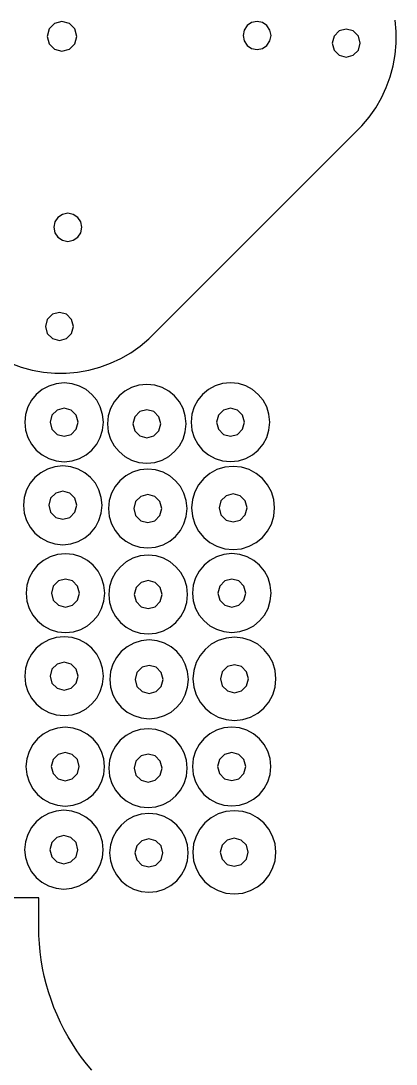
# Model space of a CAD drawing. Extents: x -1 to 514, y 19 to 842.
# Drawn here: x 471.6 to 514.5, y 583.1 to 702.2 of the extents above; entities that cross this region are included whole.
import ezdxf

# ---------------------------------------------------------------- set-up
doc = ezdxf.new("R2010")
doc.units = 0

msp = doc.modelspace()

# ---------------------------------------------------------------- linework, layer by layer
at = {"layer": 'Layer 1'}
for p, q in [((475.436823, 701.907369), (474.81458, 701.285126)), ((476.286823, 702.135126), (475.436823, 701.907369)), ((477.136822, 701.907369), (476.286823, 702.135126)), ((477.759065, 701.285126), (477.136822, 701.907369)), ((497.955899, 702.010923), (497.447526, 701.668494)), ((498.578245, 702.136472), (497.955899, 702.010923)), ((499.20059, 702.010923), (498.578245, 702.136472)), ((499.708963, 701.668494), (499.20059, 702.010923)), ((514.47863, 700.981967), (514.364859, 702.283716)), ((474.81458, 701.285126), (474.586824, 700.435127)), ((477.986821, 700.435127), (477.759065, 701.285126)), ((497.104513, 701.160515), (496.978248, 700.538314)), ((497.447526, 701.668494), (497.104513, 701.160515)), ((500.051976, 701.160515), (499.708963, 701.668494)), ((500.178241, 700.538314), (500.051976, 701.160515)), ((507.978395, 701.062657), (507.392755, 700.477017)), ((508.778394, 701.277016), (507.978395, 701.062657)), ((509.578393, 701.062657), (508.778394, 701.277016)), ((510.164033, 700.477017), (509.578393, 701.062657)), ((514.47863, 699.677573), (514.47863, 700.981967)), ((474.586824, 700.435127), (474.81458, 699.585128)), ((474.81458, 699.585128), (475.436823, 698.962885)), ((477.136822, 698.962885), (477.759065, 699.585128)), ((477.759065, 699.585128), (477.986821, 700.435127)), ((477.986821, 700.435127), (477.986821, 700.435127)), ((496.978248, 700.538314), (497.104513, 699.916114)), ((497.104513, 699.916114), (497.447526, 699.408135)), ((499.708963, 699.408135), (500.051976, 699.916114)), ((500.051976, 699.916114), (500.178241, 700.538314)), ((500.178241, 700.538314), (500.178241, 700.538314)), ((507.392755, 700.477017), (507.178396, 699.677017)), ((507.178396, 699.677017), (507.392755, 698.877018)), ((510.378392, 699.677017), (510.164033, 700.477017)), ((510.164033, 698.877018), (510.378392, 699.677017)), ((510.378392, 699.677017), (510.378392, 699.677017)), ((514.364859, 698.375825), (514.47863, 699.677573)), ((475.436823, 698.962885), (476.286823, 698.735128)), ((476.286823, 698.735128), (477.136822, 698.962885)), ((497.447526, 699.408135), (497.955899, 699.065706)), ((497.955899, 699.065706), (498.578245, 698.940157)), ((498.578245, 698.940157), (499.20059, 699.065706)), ((499.20059, 699.065706), (499.708963, 699.408135)), ((507.392755, 698.877018), (507.978395, 698.291378)), ((507.978395, 698.291378), (508.778394, 698.077019)), ((508.778394, 698.077019), (509.578393, 698.291378)), ((509.578393, 698.291378), (510.164033, 698.877018)), ((514.138376, 697.089951), (514.364859, 698.375825)), ((513.800504, 695.830536), (514.138376, 697.089951)), ((513.353887, 694.602871), (513.800504, 695.830536)), ((512.802232, 693.420185), (513.353887, 694.602871)), ((512.149506, 692.290416), (512.802232, 693.420185)), ((510.561479, 690.221377), (511.400736, 691.218855)), ((511.400736, 691.218855), (512.149506, 692.290416)), ((486.229632, 665.887678), (510.561479, 690.221377)), ((475.486195, 679.251173), (475.360459, 678.628381)), ((475.829088, 679.759751), (475.486195, 679.251173)), ((476.337666, 680.102644), (475.829088, 679.759751)), ((476.960457, 680.228379), (476.337666, 680.102644)), ((477.583249, 680.102644), (476.960457, 680.228379)), ((478.091827, 679.759751), (477.583249, 680.102644)), ((478.43472, 679.251173), (478.091827, 679.759751)), ((478.560456, 678.628381), (478.43472, 679.251173)), ((475.360459, 678.628381), (475.486195, 678.00559)), ((478.43472, 678.00559), (478.560456, 678.628381)), ((478.560456, 678.628381), (478.560456, 678.628381)), ((475.486195, 678.00559), (475.829088, 677.497012)), ((475.829088, 677.497012), (476.337666, 677.154119)), ((476.337666, 677.154119), (476.960457, 677.028384)), ((476.960457, 677.028384), (477.583249, 677.154119)), ((477.583249, 677.154119), (478.091827, 677.497012)), ((478.091827, 677.497012), (478.43472, 678.00559)), ((475.199178, 668.695583), (474.613538, 668.109943)), ((475.999177, 668.909942), (475.199178, 668.695583)), ((476.799176, 668.695583), (475.999177, 668.909942)), ((477.384816, 668.109943), (476.799176, 668.695583)), ((474.613538, 668.109943), (474.399179, 667.309944)), ((474.399179, 667.309944), (474.613538, 666.509945)), ((477.599175, 667.309944), (477.384816, 668.109943)), ((477.384816, 666.509945), (477.599175, 667.309944)), ((477.599175, 667.309944), (477.599175, 667.309944)), ((474.613538, 666.509945), (475.199178, 665.924305)), ((476.799176, 665.924305), (477.384816, 666.509945)), ((475.199178, 665.924305), (475.999177, 665.709946)), ((475.999177, 665.709946), (476.799176, 665.924305)), ((484.160064, 664.30018), (485.229508, 665.04895)), ((485.229508, 665.04895), (486.229632, 665.887678)), ((483.029501, 663.64666), (484.160064, 664.30018)), ((470.393281, 663.096327), (471.620153, 662.649182)), ((471.620153, 662.649182), (472.880891, 662.310516)), ((479.358676, 662.310516), (480.619679, 662.649182)), ((480.619679, 662.649182), (481.846286, 663.096327)), ((481.846286, 663.096327), (483.029501, 663.64666)), ((472.880891, 662.310516), (474.166499, 662.08562)), ((474.166499, 662.08562), (475.467189, 661.97185)), ((475.467189, 661.97185), (476.772642, 661.97185)), ((476.772642, 661.97185), (478.073067, 662.08562)), ((478.073067, 662.08562), (479.358676, 662.310516)), ((474.784054, 660.502556), (474.020928, 660.087224)), ((475.627494, 660.76562), (474.784054, 660.502556)), ((476.533227, 660.858362), (475.627494, 660.76562)), ((477.438959, 660.76562), (476.533227, 660.858362)), ((476.533227, 660.858362), (476.533227, 660.858362)), ((478.282399, 660.502556), (477.438959, 660.76562)), ((479.045526, 660.087224), (478.282399, 660.502556)), ((484.236743, 660.33759), (483.473617, 659.922258)), ((485.080184, 660.600653), (484.236743, 660.33759)), ((485.985916, 660.693395), (485.080184, 660.600653)), ((486.891649, 660.600653), (485.985916, 660.693395)), ((485.985916, 660.693395), (485.985916, 660.693395)), ((487.735089, 660.33759), (486.891649, 660.600653)), ((488.498215, 659.922258), (487.735089, 660.33759)), ((493.796726, 660.512632), (493.0336, 660.0973)), ((494.640167, 660.775695), (493.796726, 660.512632)), ((495.545899, 660.868437), (494.640167, 660.775695)), ((496.451632, 660.775695), (495.545899, 660.868437)), ((495.545899, 660.868437), (495.545899, 660.868437)), ((497.295072, 660.512632), (496.451632, 660.775695)), ((498.058198, 660.0973), (497.295072, 660.512632)), ((473.356138, 659.537676), (472.807708, 658.871965)), ((474.020928, 660.087224), (473.356138, 659.537676)), ((479.710315, 659.537676), (479.045526, 660.087224)), ((480.258746, 658.871965), (479.710315, 659.537676)), ((482.808828, 659.37271), (482.260397, 658.706998)), ((483.473617, 659.922258), (482.808828, 659.37271)), ((489.163005, 659.37271), (488.498215, 659.922258)), ((489.711435, 658.706998), (489.163005, 659.37271)), ((492.368811, 659.547752), (491.82038, 658.88204)), ((493.0336, 660.0973), (492.368811, 659.547752)), ((498.722988, 659.547752), (498.058198, 660.0973)), ((499.271418, 658.88204), (498.722988, 659.547752)), ((472.393658, 658.108142), (472.132012, 657.264261)), ((472.807708, 658.871965), (472.393658, 658.108142)), ((476.533227, 657.958373), (475.733227, 657.744014)), ((477.333226, 657.744014), (476.533227, 657.958373)), ((476.533227, 657.958373), (476.533227, 657.958373)), ((480.672795, 658.108142), (480.258746, 658.871965)), ((480.934441, 657.264261), (480.672795, 658.108142)), ((481.846348, 657.943176), (481.584702, 657.099294)), ((482.260397, 658.706998), (481.846348, 657.943176)), ((485.985916, 657.793407), (485.185916, 657.579048)), ((486.785916, 657.579048), (485.985916, 657.793407)), ((485.985916, 657.793407), (485.985916, 657.793407)), ((490.125485, 657.943176), (489.711435, 658.706998)), ((490.387131, 657.099294), (490.125485, 657.943176)), ((491.406331, 658.118217), (491.144685, 657.274336)), ((491.82038, 658.88204), (491.406331, 658.118217)), ((494.7459, 657.754089), (494.160259, 657.168449)), ((495.545899, 657.968448), (494.7459, 657.754089)), ((496.345899, 657.754089), (495.545899, 657.968448)), ((495.545899, 657.968448), (495.545899, 657.968448)), ((496.93154, 657.168449), (496.345899, 657.754089)), ((499.685468, 658.118217), (499.271418, 658.88204)), ((499.947114, 657.274336), (499.685468, 658.118217)), ((472.132012, 657.264261), (472.040792, 656.358374)), ((475.147586, 657.158373), (474.933227, 656.358374)), ((475.733227, 657.744014), (475.147586, 657.158373)), ((477.918867, 657.158373), (477.333226, 657.744014)), ((478.133226, 656.358374), (477.918867, 657.158373)), ((481.025661, 656.358374), (480.934441, 657.264261)), ((481.584702, 657.099294), (481.493482, 656.193407)), ((484.600276, 656.993407), (484.385917, 656.193407)), ((485.185916, 657.579048), (484.600276, 656.993407)), ((487.371556, 656.993407), (486.785916, 657.579048)), ((487.585916, 656.193407), (487.371556, 656.993407)), ((490.478351, 656.193407), (490.387131, 657.099294)), ((491.144685, 657.274336), (491.053465, 656.368449)), ((494.160259, 657.168449), (493.9459, 656.368449)), ((497.145899, 656.368449), (496.93154, 657.168449)), ((500.038334, 656.368449), (499.947114, 657.274336)), ((472.040792, 656.358374), (472.132012, 655.452487)), ((472.132012, 655.452487), (472.393658, 654.608605)), ((474.933227, 656.358374), (475.147586, 655.558374)), ((475.147586, 655.558374), (475.733227, 654.972733)), ((477.333226, 654.972733), (477.918867, 655.558374)), ((477.918867, 655.558374), (478.133226, 656.358374)), ((480.672795, 654.608605), (480.934441, 655.452487)), ((480.934441, 655.452487), (481.025661, 656.358374)), ((481.493482, 656.193407), (481.584702, 655.28752)), ((484.385917, 656.193407), (484.600276, 655.393408)), ((484.600276, 655.393408), (485.185916, 654.807767)), ((486.785916, 654.807767), (487.371556, 655.393408)), ((487.371556, 655.393408), (487.585916, 656.193407)), ((490.387131, 655.28752), (490.478351, 656.193407)), ((491.053465, 656.368449), (491.144685, 655.462562)), ((491.144685, 655.462562), (491.406331, 654.618681)), ((493.9459, 656.368449), (494.160259, 655.568449)), ((494.160259, 655.568449), (494.7459, 654.982809)), ((496.345899, 654.982809), (496.93154, 655.568449)), ((496.93154, 655.568449), (497.145899, 656.368449)), ((499.685468, 654.618681), (499.947114, 655.462562)), ((499.947114, 655.462562), (500.038334, 656.368449)), ((472.393658, 654.608605), (472.807708, 653.844783)), ((475.733227, 654.972733), (476.533227, 654.758374)), ((476.533227, 654.758374), (477.333226, 654.972733)), ((480.258746, 653.844783), (480.672795, 654.608605)), ((481.584702, 655.28752), (481.846348, 654.443639)), ((481.846348, 654.443639), (482.260397, 653.679816)), ((485.185916, 654.807767), (485.985916, 654.593408)), ((485.985916, 654.593408), (486.785916, 654.807767)), ((489.711435, 653.679816), (490.125485, 654.443639)), ((490.125485, 654.443639), (490.387131, 655.28752)), ((491.406331, 654.618681), (491.82038, 653.854858)), ((494.7459, 654.982809), (495.545899, 654.768449)), ((495.545899, 654.768449), (496.345899, 654.982809)), ((499.271418, 653.854858), (499.685468, 654.618681)), ((472.807708, 653.844783), (473.356138, 653.179071)), ((473.356138, 653.179071), (474.020928, 652.629523)), ((479.045526, 652.629523), (479.710315, 653.179071)), ((479.710315, 653.179071), (480.258746, 653.844783)), ((482.260397, 653.679816), (482.808828, 653.014105)), ((482.808828, 653.014105), (483.473617, 652.464557)), ((488.498215, 652.464557), (489.163005, 653.014105)), ((489.163005, 653.014105), (489.711435, 653.679816)), ((491.82038, 653.854858), (492.368811, 653.189146)), ((492.368811, 653.189146), (493.0336, 652.639598)), ((498.058198, 652.639598), (498.722988, 653.189146)), ((498.722988, 653.189146), (499.271418, 653.854858)), ((474.020928, 652.629523), (474.784054, 652.214191)), ((474.784054, 652.214191), (475.627494, 651.951128)), ((475.627494, 651.951128), (476.533227, 651.858386)), ((476.533227, 651.858386), (477.438959, 651.951128)), ((477.438959, 651.951128), (478.282399, 652.214191)), ((478.282399, 652.214191), (479.045526, 652.629523)), ((483.473617, 652.464557), (484.236743, 652.049225)), ((484.236743, 652.049225), (485.080184, 651.786161)), ((486.891649, 651.786161), (487.735089, 652.049225)), ((487.735089, 652.049225), (488.498215, 652.464557)), ((493.0336, 652.639598), (493.796726, 652.224266)), ((493.796726, 652.224266), (494.640167, 651.961203)), ((494.640167, 651.961203), (495.545899, 651.868461)), ((495.545899, 651.868461), (496.451632, 651.961203)), ((496.451632, 651.961203), (497.295072, 652.224266)), ((497.295072, 652.224266), (498.058198, 652.639598)), ((473.8697, 650.606837), (473.204911, 650.057289)), ((474.632826, 651.022169), (473.8697, 650.606837)), ((475.476267, 651.285233), (474.632826, 651.022169)), ((476.381999, 651.377975), (475.476267, 651.285233)), ((477.287732, 651.285233), (476.381999, 651.377975)), ((476.381999, 651.377975), (476.381999, 651.377975)), ((478.131172, 651.022169), (477.287732, 651.285233)), ((478.894298, 650.606837), (478.131172, 651.022169)), ((479.559088, 650.057289), (478.894298, 650.606837)), ((484.3428, 650.651796), (483.579674, 650.236464)), ((485.18624, 650.914859), (484.3428, 650.651796)), ((485.080184, 651.786161), (485.985916, 651.693419)), ((486.091973, 651.007601), (485.18624, 650.914859)), ((485.985916, 651.693419), (486.891649, 651.786161)), ((486.997705, 650.914859), (486.091973, 651.007601)), ((486.091973, 651.007601), (486.091973, 651.007601)), ((487.841146, 650.651796), (486.997705, 650.914859)), ((488.604272, 650.236464), (487.841146, 650.651796)), ((493.999221, 650.953528), (493.193015, 650.515358)), ((494.8902, 651.230743), (493.999221, 650.953528)), ((495.846887, 651.327923), (494.8902, 651.230743)), ((496.803574, 651.230743), (495.846887, 651.327923)), ((495.846887, 651.327923), (495.846887, 651.327923)), ((497.694552, 650.953528), (496.803574, 651.230743)), ((498.500758, 650.515358), (497.694552, 650.953528)), ((473.204911, 650.057289), (472.65648, 649.391577)), ((480.107518, 649.391577), (479.559088, 650.057289)), ((482.914885, 649.686916), (482.366454, 649.021204)), ((483.579674, 650.236464), (482.914885, 649.686916)), ((489.269061, 649.686916), (488.604272, 650.236464)), ((489.817492, 649.021204), (489.269061, 649.686916)), ((492.490644, 649.935311), (491.911172, 649.232466)), ((493.193015, 650.515358), (492.490644, 649.935311)), ((499.203129, 649.935311), (498.500758, 650.515358)), ((499.782601, 649.232466), (499.203129, 649.935311)), ((472.242431, 648.627755), (471.980785, 647.783874)), ((472.65648, 649.391577), (472.242431, 648.627755)), ((475.582, 648.263627), (474.996359, 647.677986)), ((476.381999, 648.477986), (475.582, 648.263627)), ((477.181999, 648.263627), (476.381999, 648.477986)), ((476.381999, 648.477986), (476.381999, 648.477986)), ((477.76764, 647.677986), (477.181999, 648.263627)), ((480.521568, 648.627755), (480.107518, 649.391577)), ((480.783214, 647.783874), (480.521568, 648.627755)), ((481.952405, 648.257381), (481.690759, 647.4135)), ((482.366454, 649.021204), (481.952405, 648.257381)), ((490.231541, 648.257381), (489.817492, 649.021204)), ((490.493187, 647.4135), (490.231541, 648.257381)), ((491.473661, 648.425901), (491.197174, 647.534697)), ((491.911172, 649.232466), (491.473661, 648.425901)), ((500.220113, 648.425901), (499.782601, 649.232466)), ((500.496599, 647.534697), (500.220113, 648.425901)), ((471.980785, 647.783874), (471.889565, 646.877987)), ((474.996359, 647.677986), (474.782, 646.877987)), ((477.981999, 646.877987), (477.76764, 647.677986)), ((480.874434, 646.877987), (480.783214, 647.783874)), ((481.690759, 647.4135), (481.599538, 646.507613)), ((484.706333, 647.307613), (484.491973, 646.507613)), ((485.291973, 647.893253), (484.706333, 647.307613)), ((486.091973, 648.107612), (485.291973, 647.893253)), ((486.891973, 647.893253), (486.091973, 648.107612)), ((486.091973, 648.107612), (486.091973, 648.107612)), ((487.477613, 647.307613), (486.891973, 647.893253)), ((487.691973, 646.507613), (487.477613, 647.307613)), ((490.584408, 646.507613), (490.493187, 647.4135)), ((491.197174, 647.534697), (491.100776, 646.577931)), ((494.461246, 647.377931), (494.246887, 646.577931)), ((495.046887, 647.963571), (494.461246, 647.377931)), ((495.846887, 648.17793), (495.046887, 647.963571)), ((496.646886, 647.963571), (495.846887, 648.17793)), ((495.846887, 648.17793), (495.846887, 648.17793)), ((497.232527, 647.377931), (496.646886, 647.963571)), ((497.446886, 646.577931), (497.232527, 647.377931)), ((500.592997, 646.577931), (500.496599, 647.534697)), ((471.889565, 646.877987), (471.980785, 645.9721)), ((471.980785, 645.9721), (472.242431, 645.128218)), ((474.782, 646.877987), (474.996359, 646.077987)), ((474.996359, 646.077987), (475.582, 645.492346)), ((477.181999, 645.492346), (477.76764, 646.077987)), ((477.76764, 646.077987), (477.981999, 646.877987)), ((480.521568, 645.128218), (480.783214, 645.9721)), ((480.783214, 645.9721), (480.874434, 646.877987)), ((481.599538, 646.507613), (481.690759, 645.601726)), ((484.491973, 646.507613), (484.706333, 645.707613)), ((487.477613, 645.707613), (487.691973, 646.507613)), ((490.493187, 645.601726), (490.584408, 646.507613)), ((491.100776, 646.577931), (491.197174, 645.621165)), ((494.246887, 646.577931), (494.461246, 645.777931)), ((497.232527, 645.777931), (497.446886, 646.577931)), ((500.496599, 645.621165), (500.592997, 646.577931)), ((472.242431, 645.128218), (472.65648, 644.364396)), ((475.582, 645.492346), (476.381999, 645.277987)), ((476.381999, 645.277987), (477.181999, 645.492346)), ((480.107518, 644.364396), (480.521568, 645.128218)), ((481.690759, 645.601726), (481.952405, 644.757845)), ((481.952405, 644.757845), (482.366454, 643.994022)), ((484.706333, 645.707613), (485.291973, 645.121973)), ((485.291973, 645.121973), (486.091973, 644.907613)), ((486.091973, 644.907613), (486.891973, 645.121973)), ((486.891973, 645.121973), (487.477613, 645.707613)), ((489.817492, 643.994022), (490.231541, 644.757845)), ((490.231541, 644.757845), (490.493187, 645.601726)), ((491.197174, 645.621165), (491.473661, 644.72996)), ((491.473661, 644.72996), (491.911172, 643.923396)), ((494.461246, 645.777931), (495.046887, 645.192291)), ((495.046887, 645.192291), (495.846887, 644.977931)), ((495.846887, 644.977931), (496.646886, 645.192291)), ((496.646886, 645.192291), (497.232527, 645.777931)), ((499.782601, 643.923396), (500.220113, 644.72996)), ((500.220113, 644.72996), (500.496599, 645.621165)), ((472.65648, 644.364396), (473.204911, 643.698684)), ((473.204911, 643.698684), (473.8697, 643.149136)), ((478.894298, 643.149136), (479.559088, 643.698684)), ((479.559088, 643.698684), (480.107518, 644.364396)), ((482.366454, 643.994022), (482.914885, 643.32831)), ((489.269061, 643.32831), (489.817492, 643.994022)), ((491.911172, 643.923396), (492.490644, 643.220551)), ((499.203129, 643.220551), (499.782601, 643.923396)), ((473.8697, 643.149136), (474.632826, 642.733804)), ((474.632826, 642.733804), (475.476267, 642.470741)), ((475.476267, 642.470741), (476.381999, 642.377999)), ((476.381999, 642.377999), (477.287732, 642.470741)), ((477.287732, 642.470741), (478.131172, 642.733804)), ((478.131172, 642.733804), (478.894298, 643.149136)), ((482.914885, 643.32831), (483.579674, 642.778762)), ((483.579674, 642.778762), (484.3428, 642.36343)), ((484.3428, 642.36343), (485.18624, 642.100367)), ((486.997705, 642.100367), (487.841146, 642.36343)), ((487.841146, 642.36343), (488.604272, 642.778762)), ((488.604272, 642.778762), (489.269061, 643.32831)), ((492.490644, 643.220551), (493.193015, 642.640504)), ((493.193015, 642.640504), (493.999221, 642.202334)), ((497.694552, 642.202334), (498.500758, 642.640504)), ((498.500758, 642.640504), (499.203129, 643.220551)), ((475.780494, 641.25562), (474.937054, 640.992556)), ((476.686227, 641.348362), (475.780494, 641.25562)), ((477.591959, 641.25562), (476.686227, 641.348362)), ((476.686227, 641.348362), (476.686227, 641.348362)), ((478.435399, 640.992556), (477.591959, 641.25562)), ((485.234184, 641.090653), (484.390743, 640.82759)), ((485.18624, 642.100367), (486.091973, 642.007625)), ((486.139916, 641.183395), (485.234184, 641.090653)), ((486.091973, 642.007625), (486.997705, 642.100367)), ((487.045649, 641.090653), (486.139916, 641.183395)), ((486.139916, 641.183395), (486.139916, 641.183395)), ((487.889089, 640.82759), (487.045649, 641.090653)), ((494.793167, 641.265695), (493.949726, 641.002632)), ((493.999221, 642.202334), (494.8902, 641.925119)), ((495.698899, 641.358437), (494.793167, 641.265695)), ((494.8902, 641.925119), (495.846887, 641.827938)), ((496.604632, 641.265695), (495.698899, 641.358437)), ((495.698899, 641.358437), (495.698899, 641.358437)), ((495.846887, 641.827938), (496.803574, 641.925119)), ((497.448072, 641.002632), (496.604632, 641.265695)), ((496.803574, 641.925119), (497.694552, 642.202334)), ((473.509138, 640.027676), (472.960708, 639.361965)), ((474.173928, 640.577224), (473.509138, 640.027676)), ((474.937054, 640.992556), (474.173928, 640.577224)), ((479.198526, 640.577224), (478.435399, 640.992556)), ((479.863315, 640.027676), (479.198526, 640.577224)), ((480.411746, 639.361965), (479.863315, 640.027676)), ((483.627617, 640.412258), (482.962828, 639.86271)), ((484.390743, 640.82759), (483.627617, 640.412258)), ((488.652215, 640.412258), (487.889089, 640.82759)), ((489.317005, 639.86271), (488.652215, 640.412258)), ((492.521811, 640.037752), (491.97338, 639.37204)), ((493.1866, 640.5873), (492.521811, 640.037752)), ((493.949726, 641.002632), (493.1866, 640.5873)), ((498.211198, 640.5873), (497.448072, 641.002632)), ((498.875988, 640.037752), (498.211198, 640.5873)), ((499.424418, 639.37204), (498.875988, 640.037752)), ((472.960708, 639.361965), (472.546658, 638.598142)), ((480.825795, 638.598142), (480.411746, 639.361965)), ((482.414397, 639.196998), (482.000348, 638.433176)), ((482.962828, 639.86271), (482.414397, 639.196998)), ((489.865435, 639.196998), (489.317005, 639.86271)), ((490.279485, 638.433176), (489.865435, 639.196998)), ((491.97338, 639.37204), (491.559331, 638.608217)), ((499.838468, 638.608217), (499.424418, 639.37204)), ((472.285012, 637.754261), (472.193792, 636.848374)), ((472.546658, 638.598142), (472.285012, 637.754261)), ((475.300586, 637.648373), (475.086227, 636.848374)), ((475.886227, 638.234014), (475.300586, 637.648373)), ((476.686227, 638.448373), (475.886227, 638.234014)), ((477.486226, 638.234014), (476.686227, 638.448373)), ((476.686227, 638.448373), (476.686227, 638.448373)), ((478.071867, 637.648373), (477.486226, 638.234014)), ((478.286226, 636.848374), (478.071867, 637.648373)), ((481.087441, 637.754261), (480.825795, 638.598142)), ((481.178661, 636.848374), (481.087441, 637.754261)), ((481.738702, 637.589294), (481.647482, 636.683407)), ((482.000348, 638.433176), (481.738702, 637.589294)), ((485.339916, 638.069048), (484.754276, 637.483407)), ((486.139916, 638.283407), (485.339916, 638.069048)), ((486.939916, 638.069048), (486.139916, 638.283407)), ((486.139916, 638.283407), (486.139916, 638.283407)), ((487.525556, 637.483407), (486.939916, 638.069048)), ((490.541131, 637.589294), (490.279485, 638.433176)), ((490.632351, 636.683407), (490.541131, 637.589294)), ((491.297685, 637.764336), (491.206465, 636.858449)), ((491.559331, 638.608217), (491.297685, 637.764336)), ((494.313259, 637.658449), (494.0989, 636.858449)), ((494.8989, 638.244089), (494.313259, 637.658449)), ((495.698899, 638.458448), (494.8989, 638.244089)), ((496.498899, 638.244089), (495.698899, 638.458448)), ((495.698899, 638.458448), (495.698899, 638.458448)), ((497.08454, 637.658449), (496.498899, 638.244089)), ((497.298899, 636.858449), (497.08454, 637.658449)), ((500.100114, 637.764336), (499.838468, 638.608217)), ((500.191334, 636.858449), (500.100114, 637.764336)), ((472.193792, 636.848374), (472.285012, 635.942487)), ((475.086227, 636.848374), (475.300586, 636.048374)), ((478.071867, 636.048374), (478.286226, 636.848374)), ((481.087441, 635.942487), (481.178661, 636.848374)), ((481.647482, 636.683407), (481.738702, 635.77752)), ((484.754276, 637.483407), (484.539917, 636.683407)), ((484.539917, 636.683407), (484.754276, 635.883408)), ((487.739916, 636.683407), (487.525556, 637.483407)), ((487.525556, 635.883408), (487.739916, 636.683407)), ((490.541131, 635.77752), (490.632351, 636.683407)), ((491.206465, 636.858449), (491.297685, 635.952562)), ((494.0989, 636.858449), (494.313259, 636.058449)), ((497.08454, 636.058449), (497.298899, 636.858449)), ((500.100114, 635.952562), (500.191334, 636.858449)), ((472.285012, 635.942487), (472.546658, 635.098605)), ((475.300586, 636.048374), (475.886227, 635.462733)), ((475.886227, 635.462733), (476.686227, 635.248374)), ((476.686227, 635.248374), (477.486226, 635.462733)), ((477.486226, 635.462733), (478.071867, 636.048374)), ((480.825795, 635.098605), (481.087441, 635.942487)), ((481.738702, 635.77752), (482.000348, 634.933639)), ((484.754276, 635.883408), (485.339916, 635.297767)), ((485.339916, 635.297767), (486.139916, 635.083408)), ((486.139916, 635.083408), (486.939916, 635.297767)), ((486.939916, 635.297767), (487.525556, 635.883408)), ((490.279485, 634.933639), (490.541131, 635.77752)), ((491.297685, 635.952562), (491.559331, 635.108681)), ((494.313259, 636.058449), (494.8989, 635.472809)), ((494.8989, 635.472809), (495.698899, 635.258449)), ((495.698899, 635.258449), (496.498899, 635.472809)), ((496.498899, 635.472809), (497.08454, 636.058449)), ((499.838468, 635.108681), (500.100114, 635.952562)), ((472.546658, 635.098605), (472.960708, 634.334783)), ((472.960708, 634.334783), (473.509138, 633.669071)), ((479.863315, 633.669071), (480.411746, 634.334783)), ((480.411746, 634.334783), (480.825795, 635.098605)), ((482.000348, 634.933639), (482.414397, 634.169816)), ((482.414397, 634.169816), (482.962828, 633.504105)), ((489.317005, 633.504105), (489.865435, 634.169816)), ((489.865435, 634.169816), (490.279485, 634.933639)), ((491.559331, 635.108681), (491.97338, 634.344858)), ((491.97338, 634.344858), (492.521811, 633.679146)), ((498.875988, 633.679146), (499.424418, 634.344858)), ((499.424418, 634.344858), (499.838468, 635.108681)), ((473.509138, 633.669071), (474.173928, 633.119523)), ((474.173928, 633.119523), (474.937054, 632.704191)), ((478.435399, 632.704191), (479.198526, 633.119523)), ((479.198526, 633.119523), (479.863315, 633.669071)), ((482.962828, 633.504105), (483.627617, 632.954557)), ((483.627617, 632.954557), (484.390743, 632.539225)), ((487.889089, 632.539225), (488.652215, 632.954557)), ((488.652215, 632.954557), (489.317005, 633.504105)), ((492.521811, 633.679146), (493.1866, 633.129598)), ((493.1866, 633.129598), (493.949726, 632.714266)), ((497.448072, 632.714266), (498.211198, 633.129598)), ((498.211198, 633.129598), (498.875988, 633.679146)), ((475.629267, 631.774833), (474.785826, 631.511769)), ((474.937054, 632.704191), (475.780494, 632.441128)), ((476.534999, 631.867575), (475.629267, 631.774833)), ((475.780494, 632.441128), (476.686227, 632.348386)), ((477.440732, 631.774833), (476.534999, 631.867575)), ((476.534999, 631.867575), (476.534999, 631.867575)), ((476.686227, 632.348386), (477.591959, 632.441128)), ((478.284172, 631.511769), (477.440732, 631.774833)), ((477.591959, 632.441128), (478.435399, 632.704191)), ((484.390743, 632.539225), (485.234184, 632.276161)), ((485.234184, 632.276161), (486.139916, 632.183419)), ((486.139916, 632.183419), (487.045649, 632.276161)), ((487.045649, 632.276161), (487.889089, 632.539225)), ((493.949726, 632.714266), (494.793167, 632.451203)), ((495.0442, 631.720343), (494.153221, 631.443128)), ((494.793167, 632.451203), (495.698899, 632.358461)), ((496.000887, 631.817523), (495.0442, 631.720343)), ((495.698899, 632.358461), (496.604632, 632.451203)), ((496.957574, 631.720343), (496.000887, 631.817523)), ((496.000887, 631.817523), (496.000887, 631.817523)), ((496.604632, 632.451203), (497.448072, 632.714266)), ((497.848552, 631.443128), (496.957574, 631.720343)), ((473.357911, 630.546889), (472.80948, 629.881177)), ((474.0227, 631.096437), (473.357911, 630.546889)), ((474.785826, 631.511769), (474.0227, 631.096437)), ((479.047298, 631.096437), (478.284172, 631.511769)), ((479.712088, 630.546889), (479.047298, 631.096437)), ((480.260518, 629.881177), (479.712088, 630.546889)), ((483.733674, 630.726064), (483.068885, 630.176516)), ((484.4968, 631.141396), (483.733674, 630.726064)), ((485.34024, 631.404459), (484.4968, 631.141396)), ((486.245973, 631.497201), (485.34024, 631.404459)), ((487.151705, 631.404459), (486.245973, 631.497201)), ((486.245973, 631.497201), (486.245973, 631.497201)), ((487.995146, 631.141396), (487.151705, 631.404459)), ((488.758272, 630.726064), (487.995146, 631.141396)), ((489.423061, 630.176516), (488.758272, 630.726064)), ((492.644644, 630.424911), (492.065172, 629.722066)), ((493.347015, 631.004958), (492.644644, 630.424911)), ((494.153221, 631.443128), (493.347015, 631.004958)), ((498.654758, 631.004958), (497.848552, 631.443128)), ((499.357129, 630.424911), (498.654758, 631.004958)), ((499.936601, 629.722066), (499.357129, 630.424911)), ((472.80948, 629.881177), (472.395431, 629.117355)), ((480.674568, 629.117355), (480.260518, 629.881177)), ((482.520454, 629.510804), (482.106405, 628.746981)), ((483.068885, 630.176516), (482.520454, 629.510804)), ((489.971492, 629.510804), (489.423061, 630.176516)), ((490.385541, 628.746981), (489.971492, 629.510804)), ((492.065172, 629.722066), (491.627661, 628.915501)), ((500.374113, 628.915501), (499.936601, 629.722066)), ((472.133785, 628.273474), (472.042565, 627.367587)), ((472.395431, 629.117355), (472.133785, 628.273474)), ((475.149359, 628.167586), (474.935, 627.367587)), ((475.735, 628.753227), (475.149359, 628.167586)), ((476.534999, 628.967586), (475.735, 628.753227)), ((477.334999, 628.753227), (476.534999, 628.967586)), ((476.534999, 628.967586), (476.534999, 628.967586)), ((477.92064, 628.167586), (477.334999, 628.753227)), ((478.134999, 627.367587), (477.92064, 628.167586)), ((480.936214, 628.273474), (480.674568, 629.117355)), ((481.027434, 627.367587), (480.936214, 628.273474)), ((482.106405, 628.746981), (481.844759, 627.9031)), ((485.445973, 628.382853), (484.860333, 627.797213)), ((486.245973, 628.597212), (485.445973, 628.382853)), ((487.045973, 628.382853), (486.245973, 628.597212)), ((486.245973, 628.597212), (486.245973, 628.597212)), ((487.631613, 627.797213), (487.045973, 628.382853)), ((490.647187, 627.9031), (490.385541, 628.746981)), ((491.351174, 628.024297), (491.254776, 627.067531)), ((491.627661, 628.915501), (491.351174, 628.024297)), ((495.200887, 628.453171), (494.615246, 627.867531)), ((496.000887, 628.66753), (495.200887, 628.453171)), ((496.800886, 628.453171), (496.000887, 628.66753)), ((496.000887, 628.66753), (496.000887, 628.66753)), ((497.386527, 627.867531), (496.800886, 628.453171)), ((500.650599, 628.024297), (500.374113, 628.915501)), ((500.746997, 627.067531), (500.650599, 628.024297)), ((472.042565, 627.367587), (472.133785, 626.4617)), ((474.935, 627.367587), (475.149359, 626.567587)), ((477.92064, 626.567587), (478.134999, 627.367587)), ((480.936214, 626.4617), (481.027434, 627.367587)), ((481.844759, 627.9031), (481.753538, 626.997213)), ((481.753538, 626.997213), (481.844759, 626.091326)), ((484.860333, 627.797213), (484.645973, 626.997213)), ((484.645973, 626.997213), (484.860333, 626.197213)), ((487.845973, 626.997213), (487.631613, 627.797213)), ((487.631613, 626.197213), (487.845973, 626.997213)), ((490.738408, 626.997213), (490.647187, 627.9031)), ((490.647187, 626.091326), (490.738408, 626.997213)), ((491.254776, 627.067531), (491.351174, 626.110765)), ((494.615246, 627.867531), (494.400887, 627.067531)), ((494.400887, 627.067531), (494.615246, 626.267531)), ((497.600886, 627.067531), (497.386527, 627.867531)), ((497.386527, 626.267531), (497.600886, 627.067531)), ((500.650599, 626.110765), (500.746997, 627.067531)), ((472.133785, 626.4617), (472.395431, 625.617818)), ((472.395431, 625.617818), (472.80948, 624.853996)), ((475.149359, 626.567587), (475.735, 625.981946)), ((475.735, 625.981946), (476.534999, 625.767587)), ((476.534999, 625.767587), (477.334999, 625.981946)), ((477.334999, 625.981946), (477.92064, 626.567587)), ((480.260518, 624.853996), (480.674568, 625.617818)), ((480.674568, 625.617818), (480.936214, 626.4617)), ((481.844759, 626.091326), (482.106405, 625.247445)), ((484.860333, 626.197213), (485.445973, 625.611573)), ((485.445973, 625.611573), (486.245973, 625.397213)), ((486.245973, 625.397213), (487.045973, 625.611573)), ((487.045973, 625.611573), (487.631613, 626.197213)), ((490.385541, 625.247445), (490.647187, 626.091326)), ((491.351174, 626.110765), (491.627661, 625.21956)), ((494.615246, 626.267531), (495.200887, 625.681891)), ((495.200887, 625.681891), (496.000887, 625.467531)), ((496.000887, 625.467531), (496.800886, 625.681891)), ((496.800886, 625.681891), (497.386527, 626.267531)), ((500.374113, 625.21956), (500.650599, 626.110765)), ((472.80948, 624.853996), (473.357911, 624.188284)), ((479.712088, 624.188284), (480.260518, 624.853996)), ((482.106405, 625.247445), (482.520454, 624.483622)), ((482.520454, 624.483622), (483.068885, 623.81791)), ((489.423061, 623.81791), (489.971492, 624.483622)), ((489.971492, 624.483622), (490.385541, 625.247445)), ((491.627661, 625.21956), (492.065172, 624.412996)), ((492.065172, 624.412996), (492.644644, 623.710151)), ((499.357129, 623.710151), (499.936601, 624.412996)), ((499.936601, 624.412996), (500.374113, 625.21956)), ((473.357911, 624.188284), (474.0227, 623.638736)), ((474.0227, 623.638736), (474.785826, 623.223404)), ((474.785826, 623.223404), (475.629267, 622.960341)), ((477.440732, 622.960341), (478.284172, 623.223404)), ((478.284172, 623.223404), (479.047298, 623.638736)), ((479.047298, 623.638736), (479.712088, 624.188284)), ((483.068885, 623.81791), (483.733674, 623.268362)), ((483.733674, 623.268362), (484.4968, 622.85303)), ((487.995146, 622.85303), (488.758272, 623.268362)), ((488.758272, 623.268362), (489.423061, 623.81791)), ((492.644644, 623.710151), (493.347015, 623.130104)), ((498.654758, 623.130104), (499.357129, 623.710151)), ((475.629267, 622.960341), (476.534999, 622.867599)), ((476.534999, 622.867599), (477.440732, 622.960341)), ((484.4968, 622.85303), (485.34024, 622.589967)), ((485.34024, 622.589967), (486.245973, 622.497225)), ((486.245973, 622.497225), (487.151705, 622.589967)), ((487.151705, 622.589967), (487.995146, 622.85303)), ((493.347015, 623.130104), (494.153221, 622.691934)), ((494.153221, 622.691934), (495.0442, 622.414719)), ((495.0442, 622.414719), (496.000887, 622.317538)), ((496.000887, 622.317538), (496.957574, 622.414719)), ((496.957574, 622.414719), (497.848552, 622.691934)), ((497.848552, 622.691934), (498.654758, 623.130104)), ((474.921054, 621.172556), (474.157928, 620.757224)), ((475.764494, 621.43562), (474.921054, 621.172556)), ((476.670227, 621.528362), (475.764494, 621.43562)), ((477.575959, 621.43562), (476.670227, 621.528362)), ((476.670227, 621.528362), (476.670227, 621.528362)), ((478.419399, 621.172556), (477.575959, 621.43562)), ((479.182526, 620.757224), (478.419399, 621.172556)), ((484.374743, 621.00759), (483.611617, 620.592258)), ((485.218184, 621.270653), (484.374743, 621.00759)), ((486.123916, 621.363395), (485.218184, 621.270653)), ((487.029649, 621.270653), (486.123916, 621.363395)), ((486.123916, 621.363395), (486.123916, 621.363395)), ((487.873089, 621.00759), (487.029649, 621.270653)), ((488.636215, 620.592258), (487.873089, 621.00759)), ((493.933726, 621.182632), (493.1706, 620.7673)), ((494.777167, 621.445695), (493.933726, 621.182632)), ((495.682899, 621.538437), (494.777167, 621.445695)), ((496.588632, 621.445695), (495.682899, 621.538437)), ((495.682899, 621.538437), (495.682899, 621.538437)), ((497.432072, 621.182632), (496.588632, 621.445695)), ((498.195198, 620.7673), (497.432072, 621.182632)), ((473.493138, 620.207676), (472.944708, 619.541965)), ((474.157928, 620.757224), (473.493138, 620.207676)), ((479.847315, 620.207676), (479.182526, 620.757224)), ((480.395746, 619.541965), (479.847315, 620.207676)), ((482.946828, 620.04271), (482.398397, 619.376998)), ((483.611617, 620.592258), (482.946828, 620.04271)), ((489.301005, 620.04271), (488.636215, 620.592258)), ((489.849435, 619.376998), (489.301005, 620.04271)), ((492.505811, 620.217752), (491.95738, 619.55204)), ((493.1706, 620.7673), (492.505811, 620.217752)), ((498.859988, 620.217752), (498.195198, 620.7673)), ((499.408418, 619.55204), (498.859988, 620.217752)), ((472.530658, 618.778142), (472.269012, 617.934261)), ((472.944708, 619.541965), (472.530658, 618.778142)), ((476.670227, 618.628373), (475.870227, 618.414014)), ((477.470226, 618.414014), (476.670227, 618.628373)), ((476.670227, 618.628373), (476.670227, 618.628373)), ((480.809795, 618.778142), (480.395746, 619.541965)), ((481.071441, 617.934261), (480.809795, 618.778142)), ((481.984348, 618.613176), (481.722702, 617.769294)), ((482.398397, 619.376998), (481.984348, 618.613176)), ((486.123916, 618.463407), (485.323916, 618.249048)), ((486.923916, 618.249048), (486.123916, 618.463407)), ((486.123916, 618.463407), (486.123916, 618.463407)), ((490.263485, 618.613176), (489.849435, 619.376998)), ((490.525131, 617.769294), (490.263485, 618.613176)), ((491.543331, 618.788217), (491.281685, 617.944336)), ((491.95738, 619.55204), (491.543331, 618.788217)), ((495.682899, 618.638448), (494.8829, 618.424089)), ((496.482899, 618.424089), (495.682899, 618.638448)), ((495.682899, 618.638448), (495.682899, 618.638448)), ((499.822468, 618.788217), (499.408418, 619.55204)), ((500.084114, 617.944336), (499.822468, 618.788217)), ((472.269012, 617.934261), (472.177792, 617.028374)), ((475.284586, 617.828373), (475.070227, 617.028374)), ((475.870227, 618.414014), (475.284586, 617.828373)), ((478.055867, 617.828373), (477.470226, 618.414014)), ((478.270226, 617.028374), (478.055867, 617.828373)), ((481.162661, 617.028374), (481.071441, 617.934261)), ((481.722702, 617.769294), (481.631482, 616.863407)), ((484.738276, 617.663407), (484.523917, 616.863407)), ((485.323916, 618.249048), (484.738276, 617.663407)), ((487.509556, 617.663407), (486.923916, 618.249048)), ((487.723916, 616.863407), (487.509556, 617.663407)), ((490.616351, 616.863407), (490.525131, 617.769294)), ((491.281685, 617.944336), (491.190465, 617.038449)), ((494.297259, 617.838449), (494.0829, 617.038449)), ((494.8829, 618.424089), (494.297259, 617.838449)), ((497.06854, 617.838449), (496.482899, 618.424089)), ((497.282899, 617.038449), (497.06854, 617.838449)), ((500.175334, 617.038449), (500.084114, 617.944336)), ((472.177792, 617.028374), (472.269012, 616.122487)), ((472.269012, 616.122487), (472.530658, 615.278605)), ((475.070227, 617.028374), (475.284586, 616.228374)), ((475.284586, 616.228374), (475.870227, 615.642733)), ((477.470226, 615.642733), (478.055867, 616.228374)), ((478.055867, 616.228374), (478.270226, 617.028374)), ((480.809795, 615.278605), (481.071441, 616.122487)), ((481.071441, 616.122487), (481.162661, 617.028374)), ((481.631482, 616.863407), (481.722702, 615.95752)), ((484.523917, 616.863407), (484.738276, 616.063408)), ((484.738276, 616.063408), (485.323916, 615.477767)), ((486.923916, 615.477767), (487.509556, 616.063408)), ((487.509556, 616.063408), (487.723916, 616.863407)), ((490.525131, 615.95752), (490.616351, 616.863407)), ((491.190465, 617.038449), (491.281685, 616.132562)), ((491.281685, 616.132562), (491.543331, 615.288681)), ((494.0829, 617.038449), (494.297259, 616.238449)), ((494.297259, 616.238449), (494.8829, 615.652809)), ((496.482899, 615.652809), (497.06854, 616.238449)), ((497.06854, 616.238449), (497.282899, 617.038449)), ((499.822468, 615.288681), (500.084114, 616.132562)), ((500.084114, 616.132562), (500.175334, 617.038449)), ((472.530658, 615.278605), (472.944708, 614.514783)), ((475.870227, 615.642733), (476.670227, 615.428374)), ((476.670227, 615.428374), (477.470226, 615.642733)), ((480.395746, 614.514783), (480.809795, 615.278605)), ((481.722702, 615.95752), (481.984348, 615.113639)), ((481.984348, 615.113639), (482.398397, 614.349816)), ((485.323916, 615.477767), (486.123916, 615.263408)), ((486.123916, 615.263408), (486.923916, 615.477767)), ((489.849435, 614.349816), (490.263485, 615.113639)), ((490.263485, 615.113639), (490.525131, 615.95752)), ((491.543331, 615.288681), (491.95738, 614.524858)), ((494.8829, 615.652809), (495.682899, 615.438449)), ((495.682899, 615.438449), (496.482899, 615.652809)), ((499.408418, 614.524858), (499.822468, 615.288681)), ((472.944708, 614.514783), (473.493138, 613.849071)), ((473.493138, 613.849071), (474.157928, 613.299523)), ((479.182526, 613.299523), (479.847315, 613.849071)), ((479.847315, 613.849071), (480.395746, 614.514783)), ((482.398397, 614.349816), (482.946828, 613.684105)), ((482.946828, 613.684105), (483.611617, 613.134557)), ((488.636215, 613.134557), (489.301005, 613.684105)), ((489.301005, 613.684105), (489.849435, 614.349816)), ((491.95738, 614.524858), (492.505811, 613.859146)), ((492.505811, 613.859146), (493.1706, 613.309598)), ((498.195198, 613.309598), (498.859988, 613.859146)), ((498.859988, 613.859146), (499.408418, 614.524858)), ((474.157928, 613.299523), (474.921054, 612.884191)), ((474.921054, 612.884191), (475.764494, 612.621128)), ((475.764494, 612.621128), (476.670227, 612.528386)), ((476.670227, 612.528386), (477.575959, 612.621128)), ((477.575959, 612.621128), (478.419399, 612.884191)), ((478.419399, 612.884191), (479.182526, 613.299523)), ((483.611617, 613.134557), (484.374743, 612.719225)), ((484.374743, 612.719225), (485.218184, 612.456161)), ((487.029649, 612.456161), (487.873089, 612.719225)), ((487.873089, 612.719225), (488.636215, 613.134557)), ((493.1706, 613.309598), (493.933726, 612.894266)), ((493.933726, 612.894266), (494.777167, 612.631203)), ((494.777167, 612.631203), (495.682899, 612.538461)), ((495.682899, 612.538461), (496.588632, 612.631203)), ((496.588632, 612.631203), (497.432072, 612.894266)), ((497.432072, 612.894266), (498.195198, 613.309598)), ((474.769826, 611.691869), (474.0067, 611.276537)), ((475.613267, 611.954933), (474.769826, 611.691869)), ((476.518999, 612.047675), (475.613267, 611.954933)), ((477.424732, 611.954933), (476.518999, 612.047675)), ((476.518999, 612.047675), (476.518999, 612.047675)), ((478.268172, 611.691869), (477.424732, 611.954933)), ((479.031298, 611.276537), (478.268172, 611.691869)), ((484.4808, 611.321496), (483.717674, 610.906164)), ((485.32424, 611.584559), (484.4808, 611.321496)), ((485.218184, 612.456161), (486.123916, 612.363419)), ((486.229973, 611.677301), (485.32424, 611.584559)), ((486.123916, 612.363419), (487.029649, 612.456161)), ((487.135705, 611.584559), (486.229973, 611.677301)), ((486.229973, 611.677301), (486.229973, 611.677301)), ((487.979146, 611.321496), (487.135705, 611.584559)), ((488.742272, 610.906164), (487.979146, 611.321496)), ((494.139221, 611.623128), (493.333015, 611.184958)), ((495.0302, 611.900343), (494.139221, 611.623128)), ((495.986887, 611.997523), (495.0302, 611.900343)), ((496.943574, 611.900343), (495.986887, 611.997523)), ((495.986887, 611.997523), (495.986887, 611.997523)), ((497.834552, 611.623128), (496.943574, 611.900343)), ((498.640758, 611.184958), (497.834552, 611.623128)), ((473.341911, 610.726989), (472.79348, 610.061277)), ((474.0067, 611.276537), (473.341911, 610.726989)), ((479.696088, 610.726989), (479.031298, 611.276537)), ((480.244518, 610.061277), (479.696088, 610.726989)), ((483.052885, 610.356616), (482.504454, 609.690904)), ((483.717674, 610.906164), (483.052885, 610.356616)), ((489.407061, 610.356616), (488.742272, 610.906164)), ((489.955492, 609.690904), (489.407061, 610.356616)), ((492.630644, 610.604911), (492.051172, 609.902066)), ((493.333015, 611.184958), (492.630644, 610.604911)), ((499.343129, 610.604911), (498.640758, 611.184958)), ((499.922601, 609.902066), (499.343129, 610.604911)), ((472.379431, 609.297455), (472.117785, 608.453574)), ((472.79348, 610.061277), (472.379431, 609.297455)), ((475.719, 608.933327), (475.133359, 608.347686)), ((476.518999, 609.147686), (475.719, 608.933327)), ((477.318999, 608.933327), (476.518999, 609.147686)), ((476.518999, 609.147686), (476.518999, 609.147686)), ((477.90464, 608.347686), (477.318999, 608.933327)), ((480.658568, 609.297455), (480.244518, 610.061277)), ((480.920214, 608.453574), (480.658568, 609.297455)), ((482.090405, 608.927081), (481.828759, 608.0832)), ((482.504454, 609.690904), (482.090405, 608.927081)), ((490.369541, 608.927081), (489.955492, 609.690904)), ((490.631187, 608.0832), (490.369541, 608.927081)), ((491.613661, 609.095501), (491.337174, 608.204297)), ((492.051172, 609.902066), (491.613661, 609.095501)), ((500.360113, 609.095501), (499.922601, 609.902066)), ((500.636599, 608.204297), (500.360113, 609.095501)), ((472.117785, 608.453574), (472.026565, 607.547687)), ((475.133359, 608.347686), (474.919, 607.547687)), ((478.118999, 607.547687), (477.90464, 608.347686)), ((481.011434, 607.547687), (480.920214, 608.453574)), ((481.828759, 608.0832), (481.737538, 607.177313)), ((484.844333, 607.977313), (484.629973, 607.177313)), ((485.429973, 608.562953), (484.844333, 607.977313)), ((486.229973, 608.777312), (485.429973, 608.562953)), ((487.029973, 608.562953), (486.229973, 608.777312)), ((486.229973, 608.777312), (486.229973, 608.777312)), ((487.615613, 607.977313), (487.029973, 608.562953)), ((487.829973, 607.177313), (487.615613, 607.977313)), ((490.722408, 607.177313), (490.631187, 608.0832)), ((491.337174, 608.204297), (491.240776, 607.247531)), ((494.599246, 608.047531), (494.384887, 607.247531)), ((495.184887, 608.633171), (494.599246, 608.047531)), ((495.984887, 608.84753), (495.184887, 608.633171)), ((496.784886, 608.633171), (495.984887, 608.84753)), ((495.984887, 608.84753), (495.984887, 608.84753)), ((497.370527, 608.047531), (496.784886, 608.633171)), ((497.584886, 607.247531), (497.370527, 608.047531)), ((500.732997, 607.247531), (500.636599, 608.204297)), ((472.026565, 607.547687), (472.117785, 606.6418)), ((472.117785, 606.6418), (472.379431, 605.797918)), ((474.919, 607.547687), (475.133359, 606.747687)), ((475.133359, 606.747687), (475.719, 606.162046)), ((477.318999, 606.162046), (477.90464, 606.747687)), ((477.90464, 606.747687), (478.118999, 607.547687)), ((480.658568, 605.797918), (480.920214, 606.6418)), ((480.920214, 606.6418), (481.011434, 607.547687)), ((481.737538, 607.177313), (481.828759, 606.271426)), ((484.629973, 607.177313), (484.844333, 606.377313)), ((487.615613, 606.377313), (487.829973, 607.177313)), ((490.631187, 606.271426), (490.722408, 607.177313)), ((491.240776, 607.247531), (491.337174, 606.290765)), ((494.384887, 607.247531), (494.599246, 606.447531)), ((497.370527, 606.447531), (497.584886, 607.247531)), ((500.636599, 606.290765), (500.732997, 607.247531)), ((472.379431, 605.797918), (472.79348, 605.034096)), ((475.719, 606.162046), (476.518999, 605.947687)), ((476.518999, 605.947687), (477.318999, 606.162046)), ((480.244518, 605.034096), (480.658568, 605.797918)), ((481.828759, 606.271426), (482.090405, 605.427545)), ((482.090405, 605.427545), (482.504454, 604.663722)), ((484.844333, 606.377313), (485.429973, 605.791673)), ((485.429973, 605.791673), (486.229973, 605.577313)), ((486.229973, 605.577313), (487.029973, 605.791673)), ((487.029973, 605.791673), (487.615613, 606.377313)), ((489.955492, 604.663722), (490.369541, 605.427545)), ((490.369541, 605.427545), (490.631187, 606.271426)), ((491.337174, 606.290765), (491.613661, 605.39956)), ((491.613661, 605.39956), (492.051172, 604.592996)), ((494.599246, 606.447531), (495.184887, 605.861891)), ((495.184887, 605.861891), (495.984887, 605.647531)), ((495.984887, 605.647531), (496.784886, 605.861891)), ((496.784886, 605.861891), (497.370527, 606.447531)), ((499.922601, 604.592996), (500.360113, 605.39956)), ((500.360113, 605.39956), (500.636599, 606.290765)), ((472.79348, 605.034096), (473.341911, 604.368384)), ((473.341911, 604.368384), (474.0067, 603.818836)), ((479.031298, 603.818836), (479.696088, 604.368384)), ((479.696088, 604.368384), (480.244518, 605.034096)), ((482.504454, 604.663722), (483.052885, 603.99801)), ((489.407061, 603.99801), (489.955492, 604.663722)), ((492.051172, 604.592996), (492.630644, 603.890151)), ((499.343129, 603.890151), (499.922601, 604.592996)), ((474.0067, 603.818836), (474.769826, 603.403504)), ((474.769826, 603.403504), (475.613267, 603.140441)), ((475.613267, 603.140441), (476.518999, 603.047699)), ((476.518999, 603.047699), (477.424732, 603.140441)), ((477.424732, 603.140441), (478.268172, 603.403504)), ((478.268172, 603.403504), (479.031298, 603.818836)), ((483.052885, 603.99801), (483.717674, 603.448462)), ((483.717674, 603.448462), (484.4808, 603.03313)), ((484.4808, 603.03313), (485.32424, 602.770067)), ((487.135705, 602.770067), (487.979146, 603.03313)), ((487.979146, 603.03313), (488.742272, 603.448462)), ((488.742272, 603.448462), (489.407061, 603.99801)), ((492.630644, 603.890151), (493.333015, 603.310104)), ((493.333015, 603.310104), (494.139221, 602.871934)), ((497.834552, 602.871934), (498.640758, 603.310104)), ((498.640758, 603.310104), (499.343129, 603.890151)), ((473.639562, 602.045901), (459.160787, 602.045901)), ((473.639562, 598.689137), (473.639562, 602.045901)), ((485.32424, 602.770067), (486.229973, 602.677325)), ((486.229973, 602.677325), (487.135705, 602.770067)), ((494.139221, 602.871934), (495.0302, 602.594719)), ((495.0302, 602.594719), (495.986887, 602.497538)), ((495.986887, 602.497538), (496.943574, 602.594719)), ((496.943574, 602.594719), (497.834552, 602.871934)), ((473.657025, 597.752513), (473.639562, 598.689137)), ((473.709677, 596.817212), (473.657025, 597.752513)), ((473.797254, 595.884293), (473.709677, 596.817212)), ((473.919491, 594.955606), (473.797254, 595.884293)), ((474.076389, 594.031947), (473.919491, 594.955606)), ((474.267682, 593.114902), (474.076389, 594.031947)), ((474.493107, 592.205795), (474.267682, 593.114902)), ((474.752398, 591.305419), (474.493107, 592.205795)), ((475.045292, 590.415627), (474.752398, 591.305419)), ((475.371258, 589.537211), (475.045292, 590.415627)), ((475.729768, 588.67176), (475.371258, 589.537211)), ((476.120292, 587.820332), (475.729768, 588.67176)), ((476.542567, 586.983985), (476.120292, 587.820332)), ((476.995533, 586.164042), (476.542567, 586.983985)), ((477.479191, 585.361562), (476.995533, 586.164042)), ((477.992217, 584.577867), (477.479191, 585.361562)), ((478.534348, 583.814016), (477.992217, 584.577867)), ((479.104789, 583.070802), (478.534348, 583.814016)), ((479.702481, 582.349285), (479.104789, 583.070802))]:
    msp.add_line(p, q, dxfattribs=at)

doc.saveas('drawing.dxf')
